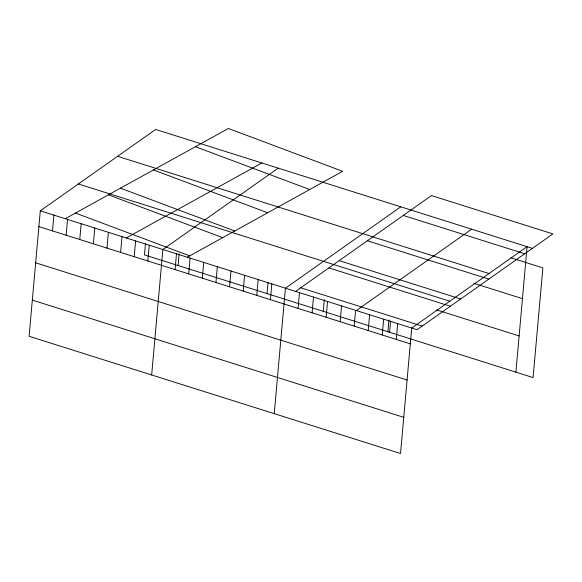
<?xml version="1.0" encoding="UTF-8"?>
<svg xmlns="http://www.w3.org/2000/svg" width="582" height="582" viewBox="0 0 582 582"><rect width="100%" height="100%" fill="white"/><g stroke="black" fill="none" stroke-linecap="round" stroke-linejoin="round"><path stroke-width="0.87" d="M532.406 248.361L155.663 129.459L40.296 210.83L29.1 336.287L400.525 453.516L411.721 328.059L527.088 246.681L515.892 372.138M52.511 230.909L53.915 215.129M66.13 235.208L67.534 219.429M79.749 239.508L81.153 223.728M93.367 243.807L94.771 228.028M106.986 248.107L108.39 232.32M120.605 252.399L122.009 236.619M134.224 256.698L135.628 240.919M145.464 243.713L144.467 254.916L533.083 377.565L542.875 267.887L510.894 257.797M147.843 260.998L149.247 245.218M151.669 374.975L162.865 249.518L278.232 168.14M175.08 269.597L176.484 253.817M178.07 265.523L179.111 253.832M188.699 273.896L190.103 258.11M202.318 278.189L203.722 262.409M215.937 282.488L217.341 266.709M229.555 286.788L230.959 271.008M243.174 291.087L244.578 275.308M256.793 295.387L258.197 279.6M267.036 293.597L268.033 282.394M270.412 299.679L271.816 283.9M274.238 413.657L285.435 288.199L400.802 206.821M298.064 308.409L299.468 292.63M312.09 312.84L313.502 297.06M323.279 311.348L324.32 299.665M326.124 317.263L327.535 301.483M340.157 321.693L341.561 305.914M354.191 326.124L355.595 310.344M368.217 330.554L369.628 314.767M382.25 334.977L383.662 319.198M387.874 331.74L388.922 320.049M389.605 332.278L390.602 321.082M396.284 339.408L397.688 323.628M295.583 291.4L431.444 195.574L552.9 233.906L417.047 329.732L40.296 210.83M356.315 310.57L471.675 229.192M65.257 218.708L228.391 128.484L342.645 171.312L187.295 257.222M126.272 237.965L261.871 162.975M403.275 215.442L524.731 253.774M117.593 156.311L489.018 273.533M367.351 240.781L488.807 279.113M473.748 283.288L522.447 298.653M339.182 260.649L460.638 298.981M78.366 183.977L449.791 301.2M328.895 267.902L450.352 306.241M436.58 309.893L519.122 335.945M300.727 287.777L422.19 326.109M38.885 226.609L410.317 343.838M35.655 262.802L407.087 380.031M32.33 300.094L403.755 417.323M195.443 146.708L309.697 189.536M153.422 169.951L267.676 212.772M120.474 188.168L234.721 230.996M108.441 194.825L222.688 237.652M75.485 213.048L189.739 255.876"/></g></svg>
